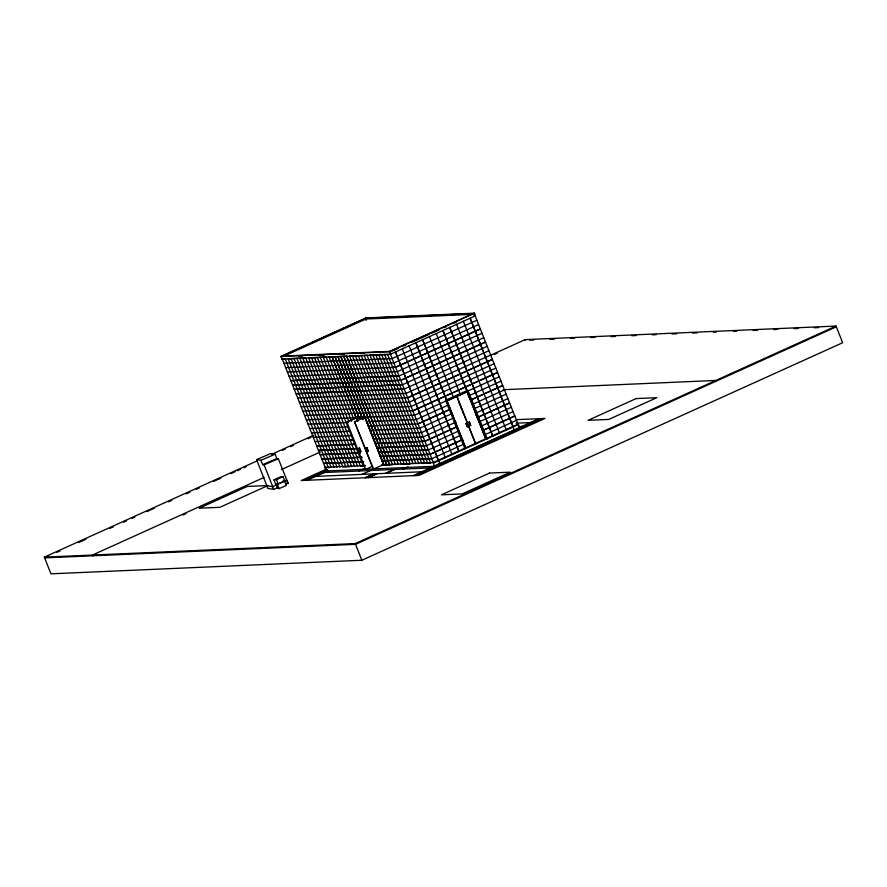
<?xml version="1.0" encoding="UTF-8"?>
<svg xmlns="http://www.w3.org/2000/svg" width="887" height="887" viewBox="0 0 887 887"><rect width="100%" height="100%" fill="white"/><g stroke="black" fill="none" stroke-linecap="round" stroke-linejoin="round"><path stroke-width="1.33" d="M468.07 394.826L468.957 397.066M475.443 413.431L476.319 415.681M484.036 434.053L482.883 431.891M372.85 466.019L365.677 469.4L346.972 422.157L356.496 417.655L357.904 421.203L356.386 417.666M347.083 422.134L356.496 417.655M359.102 448.046L360.577 451.749M358.913 448.844L359.18 448.722M359.945 451.439L360.31 451.295M273.961 479.911L280.525 476.862L283.053 476.607L284.782 480.965L278.219 484.014L275.691 484.269L273.961 479.911L276.489 479.656L283.053 476.607M280.846 356.485L366.109 317.912L474.512 313.178L475.532 315.772L390.28 354.345L281.878 359.08L280.846 356.485L389.249 351.751L474.512 313.178M283.53 356.297L365.91 319.021L472.494 314.375M281.878 359.08L282.731 358.692M389.737 351.385L473.281 313.588L473.536 314.231M392.486 351.008L398.152 348.447M402.321 346.562L406.002 344.899M412.078 342.149L421.358 337.947M421.979 337.67L429.341 334.332M431.803 333.224L439.176 329.886M444.088 327.669L446.549 326.56M453.922 323.223L456.373 322.114M476.818 320.24L392.187 358.592L284.017 363.26M478.536 324.598L393.906 362.949L285.736 367.606M395.602 367.24L480.266 328.944M480.288 328.999L395.624 367.296L287.466 371.963M481.985 333.301L397.354 371.653L289.184 376.31M399.05 375.944L290.903 380.667L399.072 375.999L483.714 337.648M487.151 346.351L402.521 384.714L294.373 389.426M404.228 389.005L296.081 393.728L404.239 389.06L488.881 350.709M490.6 355.055L405.969 393.418L297.799 398.075M490.101 355.487L525.159 339.632L836.053 326.061L842.65 342.737L361.841 560.251L50.947 573.822L44.35 557.147L257.441 460.752M271.777 454.255L313.776 435.262M355.288 417.045L355.654 417.977L355.288 417.045L364.923 416.568L384.038 465.243L364.557 416.591M48.741 556.038L44.638 557.89L355.532 544.33L836.341 326.804M56.934 552.324L60.006 550.938M78.455 542.6L81.526 541.203M82.203 540.893L85.961 539.196M109.755 528.43L113.514 526.734M123.526 522.199L126.597 520.813M131.719 518.496L134.791 517.11M147.087 511.544L150.158 510.158M151.189 509.692L154.26 508.295M168.608 501.809L171.679 500.423M186.137 493.882L189.885 492.185M196.26 489.291L199.331 487.905M213.678 481.419L216.75 480.022M217.781 479.568L220.852 478.171M231.208 473.492L234.966 471.784M237.239 470.753L240.31 469.367M243.725 467.826L246.231 466.695M282.321 450.363L285.392 448.977M290.515 446.66L293.586 445.263M307.933 438.777L311.004 437.391M494.403 354.412L497.407 353.059M356.075 417.71L356.707 417.433M357.406 417.322L356.142 417.899L357.206 420.405M358.237 417.123L356.219 418.043L364.978 417.666M407.665 397.709L492.329 359.412M492.352 359.468L407.687 397.764L299.529 402.432M364.912 417.522L365.544 417.234M494.048 363.759L409.417 402.121L301.247 406.778M495.766 368.116L411.136 406.468L302.966 411.136M264.004 477.45L92.459 555.051L92.758 555.794L95.829 554.397M281.534 469.511L320.351 451.96M304.696 415.482L412.865 410.825L497.496 372.462M182.91 515.003L185.982 513.617M412.865 410.825L497.518 372.518M464.91 448.855L445.596 400.237L467.704 390.269L486.952 438.877L467.704 390.269M499.215 376.82L414.584 415.171L306.414 419.839M446.028 401.168L468.07 391.189M446.882 400.924L467.216 391.732M448.401 404.938L416.302 419.529L366.619 421.635M468.857 395.757L500.944 381.166M368.338 425.993L418.032 423.875L450.119 409.295M470.553 400.048L502.663 385.523L470.576 400.104M418.032 423.875L450.141 409.35M326.383 469.156L301.192 480.543L418.997 475.41L544.951 418.431L516.345 419.673M303.409 480.455L327.347 469.622M451.006 413.919L452.414 413.409M451.838 413.641L419.751 428.233L370.067 430.339M472.294 404.461L504.393 389.87M304.973 480.388L327.048 470.398M307.113 480.288L328.523 470.598M453.567 417.999L421.48 432.579L371.786 434.697M474.024 408.807L506.111 394.227M475.742 413.165L507.83 398.573M358.692 471.019L363.737 468.791M457.016 426.702L424.895 441.227L375.256 443.456M477.45 417.455L509.559 402.931M457.038 426.758L424.917 441.282L375.234 443.4M477.472 417.511L509.582 402.986M466.03 423.287L467.626 426.991M470.509 425.682L469.256 421.835L470.853 425.527M466.174 423.531L466.629 423.897L465.897 423.664M468.691 422.356L469.367 422.223M465.952 424.03L466.629 423.897M468.835 422.733L469.511 422.589M467.504 426.115L466.928 426.248M470.398 424.806L469.811 424.951M361.94 474.39L370.677 470.498M457.892 431.326L459.266 430.705L426.647 445.64L376.975 447.802L426.625 445.584M479.191 421.868L511.278 407.288M383.661 465.265L392.586 464.777L349.522 356.031L367.074 355.266L410.16 464.012L402.354 464.356M365.2 477.76L373.793 473.869M365.355 477.749L373.937 473.869M460.453 435.406L428.366 449.986L378.705 452.159L428.343 449.931M480.909 426.215L513.008 411.635M368.16 477.627L376.753 473.747M368.316 477.616L376.897 473.736M385.634 473.359L394.216 469.467M385.778 473.348L394.371 469.467M482.617 430.517L514.726 415.992M462.205 439.819L430.095 454.344L380.423 456.506M482.639 430.572L514.748 416.047M403.097 469.079L408.153 466.861M463.901 444.11L431.814 458.69L382.142 460.863L431.792 458.634M484.357 434.918L516.445 420.338M381.732 464.799L433.189 462.559L518.274 424.064L519.738 427.767L434.652 466.263L326.316 470.986L324.853 467.283L365.477 465.509M413.076 475.665L539.03 418.686M415.227 475.576L440.983 463.923L438.333 464.034M541.181 418.586L515.425 430.239L512.775 430.361M416.779 475.51L542.733 418.52M44.35 557.147L355.243 543.587L836.053 326.061M354.534 421.813L373.305 469.068L354.534 421.813L365.1 417.289M366.564 447.802L368.038 451.505M366.619 448.5L367.185 448.412L366.398 448.467M367.495 450.718L368.216 450.995L367.639 451.084M373.239 469.057L383.805 464.533M266.876 485.743L256.543 459.632L270.79 453.512L275.158 454.188L276.888 458.546L278.341 458.767L286.956 480.521M256.543 459.632L260.911 460.298L275.158 454.188M260.911 460.298L262.641 464.655L276.888 458.546M262.641 464.655L264.093 464.877L278.341 458.767M277.398 484.258L284.527 481.197L286.246 485.544L279.117 488.604L277.664 488.382L275.946 484.025L277.398 484.258L279.117 488.604M277.454 484.601L272.664 486.686L273.728 489.347L277.332 487.806M284.583 481.541L287.1 480.499L288.153 483.16L285.747 484.191M359.601 447.868L361.064 451.572M358.625 448.401L359.279 448.401M360.166 450.929L360.31 450.995M360.455 451.361L360.2 451.317M474.312 316.182L473.647 313.577L365.244 318.3L365.932 320.03M529.539 340.187L533.741 340.009M549.995 339.3L554.475 339.1M570.452 338.402L574.543 338.224M590.908 337.515L595 337.337M611.121 336.628L615.445 336.439M631.81 335.729L635.99 335.541M652.267 334.831L656.358 334.654M671.914 333.978L676.803 333.767M692.448 333.08L697.26 332.869M713.37 332.17L716.352 332.037M733.305 331.306L736.864 331.15M753.163 330.43L757.587 330.241M773.619 329.543L777.722 329.365M794.076 328.656L798.167 328.467M814.233 327.769L818.623 327.58M298.52 356.119L302.556 355.942M318.71 355.232L324.354 354.988M338.357 354.379L344.278 354.124M359.08 353.469L364.191 353.248M379.27 352.594L383.306 352.416M390.768 353.98L390.114 351.363L281.7 356.097L281.966 356.74M308.554 357.805L326.139 357.051L351.574 421.203M346.606 356.153L389.659 464.899L346.64 356.153L329.022 356.918L353.192 417.799M369.957 355.133L387.541 354.368L430.627 463.114L422.822 463.457M289.971 362.794L290.603 362.883M295.815 362.539L296.446 362.628M301.702 362.395L302.301 362.373M307.512 362.029L308.099 362.007M319.209 361.519L319.841 361.608M330.895 361.009L331.538 361.098M336.75 360.754L337.337 360.732M348.447 360.244L349.079 360.333M360.144 359.734L360.776 359.823M377.685 358.969L378.272 358.947M383.572 358.825L384.171 358.803M389.382 358.459L390.014 358.548M293.409 371.498L294.052 371.586L293.453 371.609M316.803 370.478L317.391 370.456M334.344 369.713L334.942 369.691M340.198 369.458L340.83 369.546L340.242 369.569M351.895 368.948L352.527 369.036L351.939 369.059M375.279 367.928L375.877 367.905L375.323 368.038M392.819 367.163L393.418 367.14M334.388 369.824L334.987 369.801M381.177 367.783L381.72 367.65M392.863 367.273L393.462 367.251M296.857 380.201L297.5 380.29M308.554 379.691L309.142 379.669M337.792 378.416L338.39 378.394M349.489 377.906L350.077 377.884M355.332 377.651L355.975 377.74M367.03 377.141L367.673 377.23M378.727 376.631L379.314 376.609M390.424 376.121L391.012 376.099M396.267 375.866L396.91 375.955M292.632 385.025L400.78 380.301L485.455 342.06L400.78 380.301L292.655 385.08M306.148 388.65L306.747 388.628M312.002 388.395L312.634 388.484M335.397 387.375L335.985 387.353M352.937 386.61L353.525 386.588M358.78 386.355L359.423 386.444M370.478 385.845L371.11 385.934M393.872 384.825L394.46 384.803M399.715 384.57L400.347 384.659M294.351 389.371L402.498 384.659M309.596 397.354L310.195 397.332M315.45 397.099L316.082 397.188M327.148 396.589L327.735 396.567M338.834 396.079L339.433 396.057M356.386 395.314L357.017 395.402M368.072 394.804L368.67 394.782M373.926 394.549L374.558 394.637M379.769 394.294L380.368 394.272M397.309 393.529L397.908 393.506M503.129 389.726L715.853 380.445L716.142 381.188M467.172 391.577L485.899 439.331M456.683 396.112L475.388 443.356M313.044 406.058L313.643 406.035M330.585 405.292L331.228 405.381M353.98 404.272L354.567 404.25M371.52 403.507L372.119 403.485M377.374 403.252L378.006 403.341M389.06 402.742L389.703 402.831M316.493 414.761L317.125 414.85M328.19 414.251L328.822 414.34M334.033 413.996L334.632 413.974M345.73 413.486L346.318 413.464M357.428 412.976L358.06 413.065M369.125 412.466L369.713 412.444M374.968 412.211L375.556 412.189M386.665 411.701L387.297 411.79M398.363 411.191L398.995 411.28M355.654 417.977L365.289 417.5M314.087 423.72L314.73 423.809M319.985 423.576L320.573 423.554M331.638 422.955L332.27 423.044M337.481 422.7L338.069 422.678M372.562 421.17L373.205 421.258M378.416 420.915L379.004 420.893M390.114 420.405L390.746 420.493M401.855 420.006L402.443 419.983M308.144 424.186L348.092 422.5M309.862 428.543L347.859 426.935M516.034 423.199L532.588 422.478M317.535 432.424L318.178 432.512M335.075 431.659L335.674 431.636M346.773 431.149L347.416 431.237M376.01 429.873L376.653 429.962M387.708 429.363L388.34 429.452M393.562 429.108L394.15 429.086M416.945 428.088L417.589 428.177M311.581 432.889L349.578 431.293M467.072 426.625L467.66 426.481M518.573 426.592L524.006 426.359M313.311 437.247L351.307 435.639M332.68 440.617L333.268 440.595M350.221 439.852L350.808 439.83M391.156 438.067L391.744 438.045L391.2 438.178M396.999 437.812L397.642 437.901L397.043 437.923M408.696 437.302L409.339 437.391L408.741 437.413M332.725 440.728L333.312 440.706M338.568 440.473L339.122 440.34M350.265 439.963L350.853 439.941M379.503 438.688L380.057 438.555M420.438 436.903L421.026 436.881M315.029 441.593L353.026 439.996M373.505 439.043L423.199 436.936L455.863 422.112M316.759 445.95L354.722 444.287M316.781 446.006L354.745 444.343M324.431 449.842L325.063 449.92M336.129 449.332L336.716 449.299M347.815 448.811L348.414 448.789M353.669 448.556L354.301 448.645M377.064 447.536L377.696 447.625M394.604 446.771L395.192 446.749M406.301 446.261L406.889 446.239M412.145 446.006L412.777 446.094M356.452 448.645L318.477 450.297L356.474 448.7M320.196 454.654L360.133 452.913M320.218 454.709L360.155 452.969M327.88 458.546L328.512 458.623M351.263 457.526L351.862 457.492M357.117 457.271L357.749 457.348M380.501 456.24L381.1 456.217M392.198 455.73L392.797 455.707M409.739 454.964L410.337 454.942M415.593 454.709L416.225 454.798M427.29 454.199L427.922 454.288M361.863 457.26L321.926 459L361.885 457.315M380.401 456.45L430.073 454.288L462.759 439.52M323.644 463.358L363.581 461.617M323.666 463.413L363.603 461.672M330.219 467.493L325.318 467.759L282.243 358.958L285.204 358.836L328.29 467.582M350.687 466.606L342.859 466.994L299.817 358.204M361.419 466.141L363.348 466.052L320.285 357.306M438.511 463.879L440.063 463.812L438.588 460.109M322.136 472.616L432.39 467.804M313.554 476.496L423.809 471.684M366.93 447.647L368.482 451.372M366.253 448.101L367.041 448.035L366.675 448.5M285.913 480.31L287.1 480.499M283.064 480.976L284.527 481.197M286.667 482.927L288.153 483.16M273.728 489.347L267.796 488.438L266.743 485.766L272.708 486.641L264.093 464.877M525.159 339.632L525.459 340.364M475.166 315.894L518.241 424.696L433.499 463.036L390.424 354.235M513.196 426.946L470.132 318.2L514.327 430.217M463.358 321.271L506.322 430.051M456.572 324.332L499.536 433.122M449.787 327.403L492.839 436.149M449.698 327.447L492.762 436.193M443.001 330.474L486.098 439.265L442.923 330.507M436.227 333.545L460.242 394.449M456.816 396.045L475.476 443.345M459.022 402.798L459.909 404.949M460.741 407.155L461.628 409.295M462.46 411.501L463.347 413.652M429.441 336.605L453.457 397.52M446.959 400.713L465.841 448.401M422.655 339.677L465.764 448.467L422.567 339.721M415.87 342.748L458.934 451.494L415.792 342.781M409.095 345.819L452.06 454.599M402.31 348.879L445.274 457.67M395.491 351.939L438.566 460.741L395.436 351.995M389.249 351.751L390.28 354.345M433.189 462.559L434.652 466.263M384.614 354.501L427.7 463.247M381.687 354.623L424.784 463.369M366.109 317.912L366.364 318.555M366.276 319.952L365.621 318.289L282.077 356.075L282.332 356.729M378.76 354.756L421.857 463.502M375.844 354.878L418.93 463.624M372.917 355.011L416.014 463.757M369.99 355.133L413.087 463.879M364.147 355.388L407.233 464.134M361.22 355.521L404.317 464.267M358.293 355.643L401.39 464.389M355.377 355.776L398.463 464.522M352.449 355.898L395.547 464.644M386.776 465.032L343.712 356.286L386.732 465.032M384.038 465.243L340.796 356.408L383.794 465.209M363.016 419.728L337.869 356.541L362.716 419.374M334.942 356.663L359.047 417.544M334.909 356.663L359.013 417.544M332.015 356.796L356.119 417.666M331.982 356.796L357.361 420.981M323.212 357.173L348.646 421.325M317.369 357.428L360.455 466.174M314.442 357.561L357.528 466.307M311.514 357.694L354.612 466.429M308.587 357.816L351.684 466.562M348.757 466.684L305.671 357.949L288.087 358.703L331.217 467.449M302.744 358.071L345.841 466.817M296.901 358.326L339.987 467.072M293.974 358.459L337.06 467.194M291.047 358.581L334.144 467.327M355.243 543.587L361.841 560.251M276.489 479.656L278.219 484.014M247.251 486.453L199.165 508.207L219.887 507.297L267.974 485.544L247.251 486.453M636.09 398.596L588.003 420.338L608.726 419.44L656.812 397.686L636.09 398.596M489.502 473.07L441.427 494.824L462.149 493.926L510.236 472.172L489.502 473.07"/></g></svg>
